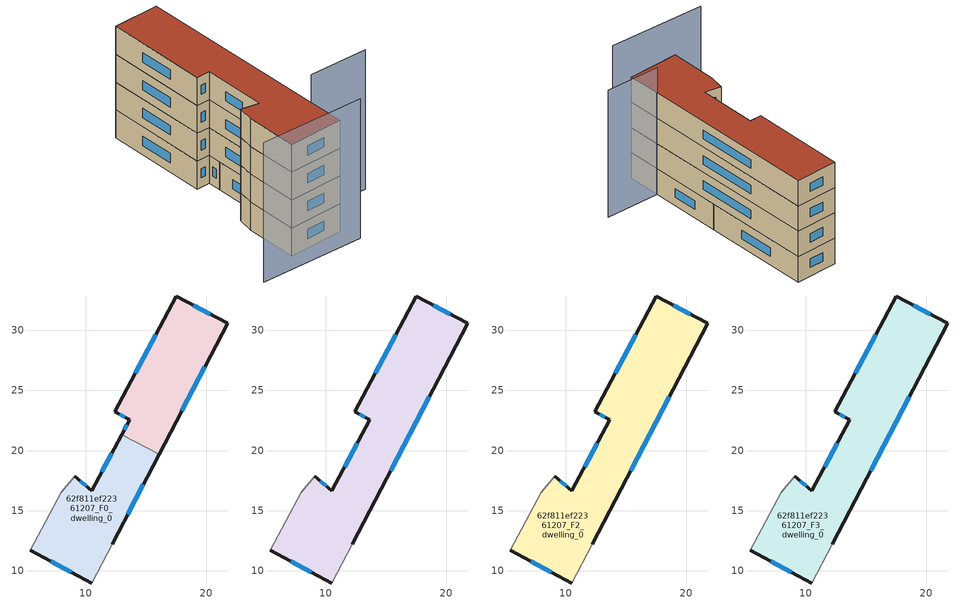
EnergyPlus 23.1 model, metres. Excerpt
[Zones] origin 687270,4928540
62f811ef22361207_F0_dwelling_0
 floor ground (EU_floor_Construction): 16.08,19.69 12.17,12.21 10.5,8.99 5.38,11.7 7.96,16.53 9.05,17.86 10.5,16.67 12.97,21.33 z0
 wall outside (EU_wall_Construction): 12.97,21.33 10.5,16.67 9.05,17.86 / 12.17,12.21 16.08,19.69 / 5.38,11.7 10.5,8.99 z0:3
 wall adiabatic (EU_wall_Construction): 10.5,8.99 12.17,12.21 / 9.05,17.86 7.96,16.53 5.38,11.7 z0:3
 wall to 62f811ef22361207_F0_dwelling_1 (EU_wall_Construction): 16.08,19.69 12.97,21.33 z0:3
 window (EU_Window_Construction): 10.02,17.07 9.53,17.47 / 12.15,19.78 11.32,18.23 / 13.47,14.71 14.77,17.2 / 7.09,10.79 8.79,9.89 z1:2
62f811ef22361207_F0_dwelling_1
 floor ground (EU_floor_Construction): 21.78,30.59 16.08,19.69 12.97,21.33 13.63,22.57 12.41,23.22 17.51,32.85 z0
 wall outside (EU_wall_Construction): 16.08,19.69 21.78,30.59 17.51,32.85 12.41,23.22 13.63,22.57 12.97,21.33 z0:3
 window (EU_Window_Construction): 20.36,31.35 18.93,32.1 / 17.98,23.32 19.88,26.96 / 13.41,22.16 13.19,21.75 / 12.82,23.01 13.22,22.79 / 15.81,29.64 14.11,26.43 z1:2
62f811ef22361207_F1_dwelling_0
 floor to 62f811ef22361207_F0_dwelling_0 (EU_floor_Construction): 16.08,19.69 12.17,12.21 10.5,8.99 5.38,11.7 7.96,16.53 9.05,17.86 10.5,16.67 12.97,21.33 z3
 floor to 62f811ef22361207_F0_dwelling_1 (EU_floor_Construction): 21.78,30.59 16.08,19.69 12.97,21.33 13.63,22.57 12.41,23.22 17.51,32.85 z3
 wall outside (EU_wall_Construction): 12.17,12.21 21.78,30.59 17.51,32.85 12.41,23.22 13.63,22.57 10.5,16.67 9.05,17.86 / 5.38,11.7 10.5,8.99 z3:6
 wall adiabatic (EU_wall_Construction): 10.5,8.99 12.17,12.21 / 9.05,17.86 7.96,16.53 5.38,11.7 z3:6
 window (EU_Window_Construction): 10.02,17.07 9.53,17.47 / 12.59,20.61 11.54,18.64 / 12.82,23.01 13.22,22.79 / 15.81,29.64 14.11,26.43 / 20.36,31.35 18.93,32.1 / 15.37,18.34 18.58,24.47 / 7.09,10.79 8.79,9.89 z4:5
62f811ef22361207_F2_dwelling_0
 floor to 62f811ef22361207_F1_dwelling_0 (EU_floor_Construction): 21.78,30.59 12.17,12.21 10.5,8.99 5.38,11.7 7.96,16.53 9.05,17.86 10.5,16.67 13.63,22.57 12.41,23.22 17.51,32.85 z6
 wall outside (EU_wall_Construction): 12.17,12.21 21.78,30.59 17.51,32.85 12.41,23.22 13.63,22.57 10.5,16.67 9.05,17.86 / 5.38,11.7 10.5,8.99 z6:9
 wall adiabatic (EU_wall_Construction): 10.5,8.99 12.17,12.21 / 9.05,17.86 7.96,16.53 5.38,11.7 z6:9
 window (EU_Window_Construction): 10.02,17.07 9.53,17.47 / 12.59,20.61 11.54,18.64 / 12.82,23.01 13.22,22.79 / 15.81,29.64 14.11,26.43 / 20.36,31.35 18.93,32.1 / 15.37,18.34 18.58,24.47 / 7.09,10.79 8.79,9.89 z7:8
62f811ef22361207_F3_dwelling_0
 floor to 62f811ef22361207_F2_dwelling_0 (EU_floor_Construction): 21.78,30.59 12.17,12.21 10.5,8.99 5.38,11.7 7.96,16.53 9.05,17.86 10.5,16.67 13.63,22.57 12.41,23.22 17.51,32.85 z9
 wall outside (EU_wall_Construction): 12.17,12.21 21.78,30.59 17.51,32.85 12.41,23.22 13.63,22.57 10.5,16.67 9.05,17.86 / 5.38,11.7 10.5,8.99 z9:12
 wall adiabatic (EU_wall_Construction): 10.5,8.99 12.17,12.21 / 9.05,17.86 7.96,16.53 5.38,11.7 z9:12
 window (EU_Window_Construction): 10.02,17.07 9.53,17.47 / 12.59,20.61 11.54,18.64 / 12.82,23.01 13.22,22.79 / 15.81,29.64 14.11,26.43 / 20.36,31.35 18.93,32.1 / 15.37,18.34 18.58,24.47 / 7.09,10.79 8.79,9.89 z10:11
 roof outside (EU_roof_Construction): 12.17,12.21 21.78,30.59 17.51,32.85 12.41,23.22 13.63,22.57 10.5,16.67 9.05,17.86 7.96,16.53 5.38,11.7 10.5,8.99 z12
shading: 12.24,12.34 17.6,9.21 / 0.66,12.61 10.16,6.95 z0:15
[Building]
EU S2 Campaign: North Axis=0; Terrain=City; Solar Distribution=FullExterior
[Site:Location]
Bologna: Latitude=44.5; Longitude=11.25; Time Zone=1; Elevation=37
[SizingPeriod:WeatherFileDays]
AnnualSizingPeriod: Begin Month=1; Begin Day of Month=1; End Month=12; End Day of Month=31; Day of Week for Start Day=Monday; Use Weather File Daylight Saving Period=No; Use Weather File Rain and Snow Indicators=No
[MATERIAL]
EU_InternalMass_Material: Roughness=MediumRough; Thickness=0.1; Conductivity=1; Density=1800; Specific Heat=900; Thermal Absorptance=0.9; Solar Absorptance=0.7; Visible Absorptance=0.7
[MATERIAL:NOMASS] Roughness=MediumRough; Thermal Absorptance=0.9; Solar Absorptance=0.7; Visible Absorptance=0.7
Name | Thermal Resistance
EU_wall_NoMass | 0.937881
EU_roof_NoMass | 0.548572
EU_floor_NoMass | 0.71348
[WINDOWMATERIAL:SIMPLEGLAZINGSYSTEM]
EU_Window_SimpleGlazing: UFactor=4.25633; Solar Heat Gain Coefficient=0.85; Visible Transmittance=0.85
[CONSTRUCTION]
EU_wall_Construction: EU_wall_NoMass
EU_roof_Construction: EU_roof_NoMass
EU_floor_Construction: EU_floor_NoMass
EU_InternalMass_Construction: EU_InternalMass_Material
EU_Window_Construction: EU_Window_SimpleGlazing
[ZONE] Type=1; Multiplier=1; Ceiling Height=autocalculate; Floor Area=autocalculate; Part of Total Floor Area=Yes
Name | Volume
62f811ef22361207_F0_dwelling_0 | 173.701
62f811ef22361207_F1_dwelling_0 | 347.397
62f811ef22361207_F2_dwelling_0; 62f811ef22361207_F3_dwelling_0 | 347.396
62f811ef22361207_F0_dwelling_1 | 173.706
[INTERNALMASS] Construction=EU_InternalMass_Construction
Name | Zone or ZoneList | Surface Area
62f811ef22361207_F0_dwelling_0_EU_InternalMass | 62f811ef22361207_F0_dwelling_0 | 57.9007
62f811ef22361207_F0_dwelling_1_EU_InternalMass | 62f811ef22361207_F0_dwelling_1 | 57.902
62f811ef22361207_F1_dwelling_0_EU_InternalMass | 62f811ef22361207_F1_dwelling_0 | 115.799
62f811ef22361207_F2_dwelling_0_EU_InternalMass | 62f811ef22361207_F2_dwelling_0 | 115.799
62f811ef22361207_F3_dwelling_0_EU_InternalMass | 62f811ef22361207_F3_dwelling_0 | 115.799
[OTHEREQUIPMENT] Fuel Type=Electricity; Design Level Calculation Method=Watts/Area; Power per Zone Floor Area=1; Fraction Latent=0; Fraction Radiant=0; Fraction Lost=0; Carbon Dioxide Generation Rate=0; EndUse Subcategory=EU_Step8_InternalGains
Name | Zone or ZoneList or Space or SpaceList | Schedule
EU_Step8_InternalGain_62f811ef22361207_F0_dwelling_0_f000 | 62f811ef22361207_F0_dwelling_0 | EU_Step8_GainSchedule_62f811ef22361207_F0_dwelling_0_f000
EU_Step8_InternalGain_62f811ef22361207_F0_dwelling_1_f000 | 62f811ef22361207_F0_dwelling_1 | EU_Step8_GainSchedule_62f811ef22361207_F0_dwelling_1_f000
EU_Step8_InternalGain_62f811ef22361207_F1_dwelling_0_f000 | 62f811ef22361207_F1_dwelling_0 | EU_Step8_GainSchedule_62f811ef22361207_F1_dwelling_0_f000
EU_Step8_InternalGain_62f811ef22361207_F2_dwelling_0_f000 | 62f811ef22361207_F2_dwelling_0 | EU_Step8_GainSchedule_62f811ef22361207_F2_dwelling_0_f000
EU_Step8_InternalGain_62f811ef22361207_F3_dwelling_0_f000 | 62f811ef22361207_F3_dwelling_0 | EU_Step8_GainSchedule_62f811ef22361207_F3_dwelling_0_f000
[ZONEVENTILATION:DESIGNFLOWRATE] Schedule=EU_AlwaysOn; Design Flow Rate Calculation Method=AirChanges/Hour; Air Changes per Hour=0.687892; Ventilation Type=Natural; Fan Pressure Rise=0; Fan Total Efficiency=1; Constant Term Coefficient=1; Temperature Term Coefficient=0; Velocity Term Coefficient=0; Velocity Squared Term Coefficient=0; Minimum Indoor Temperature=-100; Maximum Indoor Temperature=100; Delta Temperature=-100; Minimum Outdoor Temperature=-100; Maximum Outdoor Temperature=100; Maximum Wind Speed=40
Name | Zone or ZoneList or Space or SpaceList
EU_ConstantAir_62f811ef22361207_F0_dwelling_0 | 62f811ef22361207_F0_dwelling_0
EU_ConstantAir_62f811ef22361207_F0_dwelling_1 | 62f811ef22361207_F0_dwelling_1
EU_ConstantAir_62f811ef22361207_F1_dwelling_0 | 62f811ef22361207_F1_dwelling_0
EU_ConstantAir_62f811ef22361207_F2_dwelling_0 | 62f811ef22361207_F2_dwelling_0
EU_ConstantAir_62f811ef22361207_F3_dwelling_0 | 62f811ef22361207_F3_dwelling_0
[HVACTEMPLATE:THERMOSTAT] Constant Heating Setpoint=20; Constant Cooling Setpoint=50
EU_HeatOnly_62f811ef22361207_F0_dwelling_0; EU_HeatOnly_62f811ef22361207_F0_dwelling_1; EU_HeatOnly_62f811ef22361207_F1_dwelling_0; EU_HeatOnly_62f811ef22361207_F2_dwelling_0; EU_HeatOnly_62f811ef22361207_F3_dwelling_0
[HVACTEMPLATE:ZONE:IDEALLOADSAIRSYSTEM] System Availability Schedule=EU_AlwaysOn; Maximum Heating Supply Air Temperature=50; Minimum Cooling Supply Air Temperature=13; Maximum Heating Supply Air Humidity Ratio=0.0156; Minimum Cooling Supply Air Humidity Ratio=0.0077; Heating Limit=NoLimit; Cooling Limit=NoLimit; Heating Availability Schedule=EU_AlwaysOn; Cooling Availability Schedule=EU_CoolingOff; Dehumidification Control Type=ConstantSensibleHeatRatio; Cooling Sensible Heat Ratio=0.7; Dehumidification Setpoint=60; Humidification Control Type=None; Humidification Setpoint=30; Outdoor Air Method=None; Outdoor Air Flow Rate per Person=0.00944; Outdoor Air Flow Rate per Zone Floor Area=0; Outdoor Air Flow Rate per Zone=0; Demand Controlled Ventilation Type=None; Outdoor Air Economizer Type=NoEconomizer; Heat Recovery Type=None; Sensible Heat Recovery Effectiveness=0.7; Latent Heat Recovery Effectiveness=0.65
Name | Template Thermostat
62f811ef22361207_F0_dwelling_0 | EU_HeatOnly_62f811ef22361207_F0_dwelling_0
62f811ef22361207_F0_dwelling_1 | EU_HeatOnly_62f811ef22361207_F0_dwelling_1
62f811ef22361207_F1_dwelling_0 | EU_HeatOnly_62f811ef22361207_F1_dwelling_0
62f811ef22361207_F2_dwelling_0 | EU_HeatOnly_62f811ef22361207_F2_dwelling_0
62f811ef22361207_F3_dwelling_0 | EU_HeatOnly_62f811ef22361207_F3_dwelling_0
[SIZING:ZONE] Zone Cooling Design Supply Air Temperature Input Method=SupplyAirTemperature; Zone Cooling Design Supply Air Temperature=13; Zone Heating Design Supply Air Temperature Input Method=SupplyAirTemperature; Zone Heating Design Supply Air Temperature=50; Zone Cooling Design Supply Air Humidity Ratio=0.008; Zone Heating Design Supply Air Humidity Ratio=0.008; Cooling Design Air Flow Method=DesignDay; Cooling Design Air Flow Rate=0; Cooling Minimum Air Flow per Zone Floor Area=0.000762; Cooling Minimum Air Flow=0; Cooling Minimum Air Flow Fraction=0.2; Heating Design Air Flow Method=DesignDay; Heating Design Air Flow Rate=0; Heating Maximum Air Flow per Zone Floor Area=0.002032; Heating Maximum Air Flow=0.141576; Heating Maximum Air Flow Fraction=0.3; Account for Dedicated Outdoor Air System=No; Dedicated Outdoor Air System Control Strategy=NeutralSupplyAir; Dedicated Outdoor Air Low Setpoint Temperature for Design=autosize; Dedicated Outdoor Air High Setpoint Temperature for Design=autosize; Zone Load Sizing Method=Sensible Load Only No Latent Load; Zone Latent Cooling Design Supply Air Humidity Ratio Input Method=HumidityRatioDifference; Zone Cooling Design Supply Air Humidity Ratio Difference=0.005; Zone Latent Heating Design Supply Air Humidity Ratio Input Method=HumidityRatioDifference; Zone Humidification Design Supply Air Humidity Ratio Difference=0.005
62f811ef22361207_F0_dwelling_0; 62f811ef22361207_F0_dwelling_1; 62f811ef22361207_F1_dwelling_0; 62f811ef22361207_F2_dwelling_0; 62f811ef22361207_F3_dwelling_0
[SCHEDULE:CONSTANT]
Name | Hourly Value
EU_AlwaysOn | 1
EU_CoolingOff | 0
[SCHEDULE:FILE] Column Number=1; Rows to Skip at Top=0; Number of Hours of Data=8760; Column Separator=Comma; Interpolate to Timestep=No; Minutes per Item=60; Adjust Schedule for Daylight Savings=Yes
Name | File
EU_Step8_GainSchedule_62f811ef22361207_F0_dwelling_0_f000 | ../../schedules/62f811ef22361207/62f811ef22361207_F0_dwelling_0_f000_gain.csv
EU_Step8_GainSchedule_62f811ef22361207_F0_dwelling_1_f000 | ../../schedules/62f811ef22361207/62f811ef22361207_F0_dwelling_1_f000_gain.csv
EU_Step8_GainSchedule_62f811ef22361207_F1_dwelling_0_f000 | ../../schedules/62f811ef22361207/62f811ef22361207_F1_dwelling_0_f000_gain.csv
EU_Step8_GainSchedule_62f811ef22361207_F2_dwelling_0_f000 | ../../schedules/62f811ef22361207/62f811ef22361207_F2_dwelling_0_f000_gain.csv
EU_Step8_GainSchedule_62f811ef22361207_F3_dwelling_0_f000 | ../../schedules/62f811ef22361207/62f811ef22361207_F3_dwelling_0_f000_gain.csv
